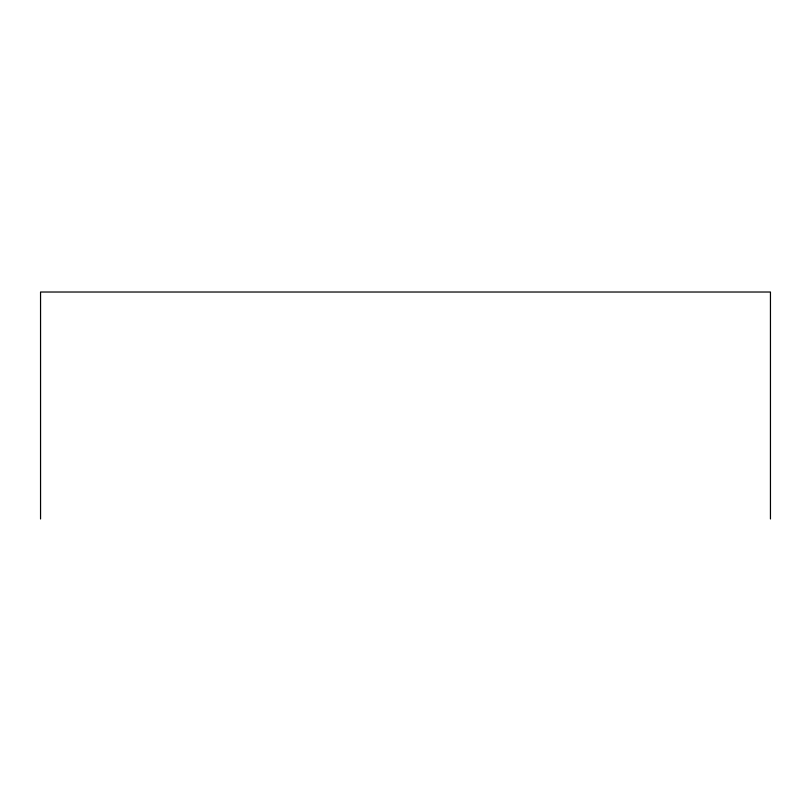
<?xml version="1.0" encoding="UTF-8"?>
<svg xmlns="http://www.w3.org/2000/svg" width="811" height="811" viewBox="0 0 811 811"><rect width="100%" height="100%" fill="white"/><g stroke="black" fill="none" stroke-linecap="round" stroke-linejoin="round"><path stroke-width="1.22" d="M770.45 518.979L770.45 292.021L40.55 292.021L40.55 518.979"/></g></svg>
